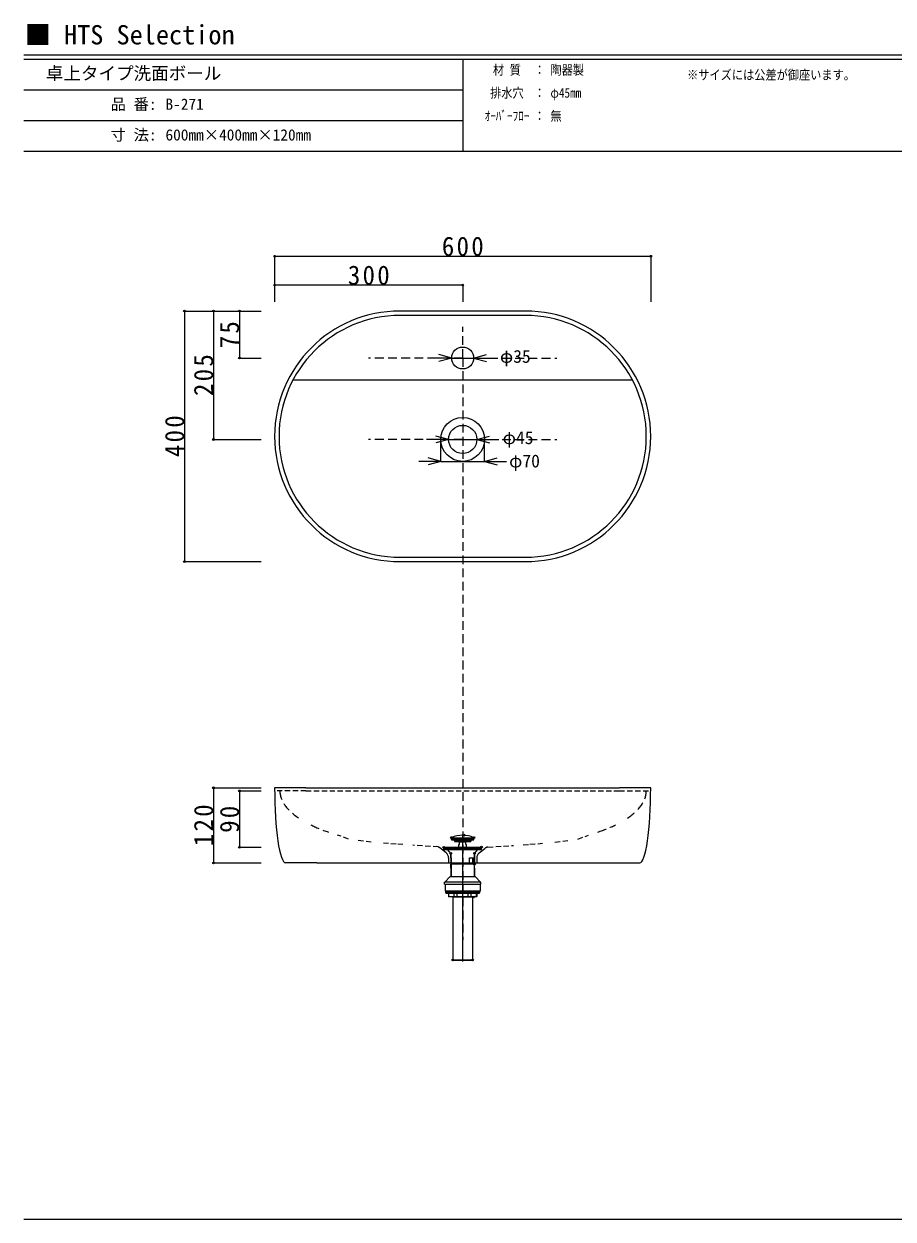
# Model space of a CAD drawing. Units: millimetres, scale not verified. Extents: x -1403 to 1462, y -962 to 946.
# Drawn here: x -1403 to -16, y -962 to 946 of the extents above; entities that cross this region are included whole.
import ezdxf
from ezdxf.enums import TextEntityAlignment as Align

# ---------------------------------------------------------------- set-up
doc = ezdxf.new("R2010")
doc.units = ezdxf.units.MM
doc.header["$LTSCALE"] = 7
doc.header["$PDMODE"] = 32
doc.header["$PDSIZE"] = 2.8
doc.linetypes.add('DASHED1', pattern=[1.8, 1.2, -0.6])
doc.linetypes.add('DASHED2', pattern=[3, 2, -1])
doc.layers.add('F-0', color=7, linetype='Continuous', lineweight=15)
doc.styles.add('ＭＳ ゴシック', font='')
doc.styles.get('ＭＳ ゴシック').set_extended_font_data('MS Gothic')

msp = doc.modelspace()

# ---------------------------------------------------------------- linework, layer by layer
at = {"layer": 'F-0'}
for p, q in [((1402.848, 896.05), (-1402.92, 896.05)), ((1402.848, 889.05), (-1402.92, 889.05)), ((-702.92, 889.05), (-702.92, 742.05)), ((-702.92, 840.05), (-1402.92, 840.05)), ((-702.92, 791.05), (-1402.92, 791.05)), ((1402.848, 742.05), (-1402.92, 742.05)), ((-602.92, 487.513), (-802.92, 487.513)), ((-602.92, 480.513), (-802.92, 480.513)), ((-720.42, 412.513), (-755.42, 412.513)), ((-720.42, 412.513), (-740.705, 417.948)), ((-720.42, 412.513), (-740.705, 407.077)), ((-720.42, 412.513), (-685.42, 412.513)), ((-685.42, 412.513), (-665.136, 417.948)), ((-685.42, 412.513), (-650.42, 412.513)), ((-685.42, 412.513), (-665.136, 407.077)), ((-973.651, 377.513), (-432.19, 377.513)), ((-725.42, 282.513), (-745.705, 287.948)), ((-680.42, 282.513), (-660.136, 287.948)), ((-725.42, 282.513), (-760.42, 282.513)), ((-725.42, 282.513), (-745.705, 277.077)), ((-737.92, 247.513), (-737.92, 282.513)), ((-725.42, 282.513), (-680.42, 282.513)), ((-680.42, 282.513), (-645.42, 282.513)), ((-680.42, 282.513), (-660.136, 277.077)), ((-667.92, 247.513), (-667.92, 282.513)), ((-737.92, 247.513), (-758.205, 252.948)), ((-667.92, 247.513), (-647.636, 252.948)), ((-737.92, 247.513), (-772.92, 247.513)), ((-737.92, 247.513), (-758.205, 242.077)), ((-737.92, 247.513), (-667.92, 247.513)), ((-667.92, 247.513), (-632.92, 247.513)), ((-667.92, 247.513), (-647.636, 242.077)), ((-802.92, 94.513), (-602.92, 94.513)), ((-802.92, 87.513), (-602.92, 87.513)), ((-952.92, -273.491), (-1002.92, -273.491)), ((-952.92, -273.491), (-452.92, -273.491)), ((-402.92, -273.491), (-452.92, -273.491)), ((-720.92, -353.141), (-684.92, -353.141)), ((-720.92, -353.141), (-720.92, -354.141)), ((-720.92, -354.141), (-684.92, -354.141)), ((-720.92, -354.841), (-684.92, -354.841)), ((-720.92, -356.141), (-720.92, -354.841)), ((-720.92, -356.141), (-684.92, -356.141)), ((-720.72, -354.641), (-685.121, -354.641)), ((-720.42, -356.641), (-685.42, -356.641)), ((-715.92, -354.641), (-715.92, -354.141)), ((-715.92, -358.141), (-715.92, -356.641)), ((-715.92, -358.141), (-689.92, -358.141)), ((-715.92, -358.141), (-689.92, -358.141)), ((-715.92, -358.141), (-715.92, -359.141)), ((-715.92, -359.141), (-689.92, -359.141)), ((-707.92, -364.141), (-707.92, -359.146)), ((-697.92, -360.141), (-707.92, -360.141)), ((-702.92, -550.586), (-702.92, -348.149)), ((-697.92, -364.141), (-697.92, -359.146)), ((-689.92, -354.641), (-689.92, -354.141)), ((-689.92, -358.141), (-689.92, -356.641)), ((-689.92, -358.141), (-689.92, -359.141)), ((-684.92, -353.141), (-684.92, -354.141)), ((-684.92, -356.141), (-684.92, -354.841)), ((-729.174, -377.489), (-739.228, -369.445)), ((-732.92, -368.491), (-672.92, -368.491)), ((-732.92, -369.791), (-732.92, -368.491)), ((-732.92, -369.791), (-672.92, -369.791)), ((-731.439, -370.019), (-732.92, -369.791)), ((-731.439, -370.019), (-732.92, -369.791)), ((-732.92, -370.019), (-672.92, -370.019)), ((-732.92, -372.019), (-732.92, -370.019)), ((-732.92, -372.019), (-672.92, -372.019)), ((-721.92, -378.12), (-727.17, -372.019)), ((-721.92, -385.491), (-721.92, -378.12)), ((-721.92, -385.491), (-721.92, -378.12)), ((-721.92, -379.92), (-721.92, -396.287)), ((-708.82, -364.141), (-707.92, -364.141)), ((-708.82, -368.491), (-708.82, -364.141)), ((-697.92, -364.141), (-697.021, -364.141)), ((-697.02, -368.491), (-697.02, -364.141)), ((-683.92, -378.12), (-678.67, -372.019)), ((-683.92, -385.491), (-683.92, -378.12)), ((-683.92, -379.92), (-683.92, -396.287)), ((-676.667, -377.489), (-667.556, -370.199)), ((-674.402, -370.019), (-672.92, -369.791)), ((-674.402, -370.019), (-672.92, -369.791)), ((-672.92, -369.791), (-672.92, -368.491)), ((-672.92, -372.019), (-672.92, -370.019)), ((-935.42, -393.491), (-985.42, -393.491)), ((-935.42, -393.491), (-470.42, -393.491)), ((-725.42, -385.297), (-725.42, -393.491)), ((-683.92, -395.491), (-721.92, -395.491)), ((-721.92, -401.491), (-721.92, -395.491)), ((-721.92, -401.491), (-721.92, -395.491)), ((-721.42, -395.491), (-721.42, -401.491)), ((-720.62, -395.491), (-720.62, -385.491)), ((-692.048, -385.491), (-683.92, -385.491)), ((-692.048, -395.491), (-692.048, -385.491)), ((-686.618, -395.491), (-686.618, -385.491)), ((-685.221, -395.491), (-685.221, -385.491)), ((-684.42, -395.491), (-684.42, -401.491)), ((-683.92, -401.491), (-683.92, -395.491)), ((-680.42, -385.297), (-680.42, -393.491)), ((-470.42, -393.491), (-420.42, -393.491)), ((-731.612, -424.197), (-722.67, -415.256)), ((-722.67, -415.256), (-683.17, -415.256)), ((-721.92, -401.491), (-721.92, -415.256)), ((-721.42, -401.491), (-721.42, -415.256)), ((-684.42, -401.491), (-684.42, -415.256)), ((-683.92, -401.491), (-683.92, -415.256)), ((-674.229, -424.197), (-683.17, -415.256)), ((-674.17, -424.338), (-731.67, -424.338)), ((-731.67, -427.256), (-731.67, -424.338)), ((-731.67, -427.256), (-674.17, -427.256)), ((-674.229, -424.197), (-731.612, -424.197)), ((-730.92, -427.256), (-730.92, -438.256)), ((-674.921, -438.256), (-730.92, -438.256)), ((-729.17, -439.256), (-729.17, -438.256)), ((-676.67, -439.256), (-676.67, -438.256)), ((-674.92, -427.256), (-674.92, -438.256)), ((-674.17, -427.256), (-674.17, -424.338)), ((-729.92, -439.256), (-675.92, -439.256)), ((-729.92, -441.356), (-675.92, -441.356)), ((-729.42, -441.856), (-676.42, -441.856)), ((-725.42, -441.856), (-725.42, -446.756)), ((-725.42, -446.756), (-680.42, -446.756)), ((-725.24, -446.756), (-725.24, -441.856)), ((-680.921, -447.256), (-724.92, -447.256)), ((-718.67, -447.256), (-718.67, -548.291)), ((-718.67, -447.756), (-687.17, -447.756)), ((-718.42, -447.756), (-718.42, -447.256)), ((-716.541, -446.756), (-716.541, -441.856)), ((-711.62, -446.756), (-711.62, -441.856)), ((-694.221, -446.756), (-694.221, -441.856)), ((-689.3, -446.756), (-689.3, -441.856)), ((-687.42, -447.756), (-687.42, -447.256)), ((-687.17, -447.256), (-687.17, -548.291)), ((-680.601, -446.756), (-680.601, -441.856)), ((-680.42, -441.856), (-680.42, -446.756)), ((-718.67, -548.291), (-687.17, -548.291)), ((-718.47, -548.491), (-718.67, -548.291)), ((-718.47, -548.491), (-687.371, -548.491)), ((-687.371, -548.491), (-687.17, -548.291)), ((-1402.92, -961.889), (1402.848, -961.889))]:
    msp.add_line(p, q, dxfattribs=at)
at = {"layer": 'F-0', "color": 4, "lineweight": 9}
for p, q in [((-1002.92, 574.979), (-402.92, 574.979)), ((-1002.92, 574.979), (-1002.92, 502.076)), ((-402.92, 574.979), (-402.92, 502.076)), ((-702.92, 528.935), (-1002.92, 528.935)), ((-1002.92, 528.935), (-1002.92, 502.076)), ((-702.92, 528.935), (-702.92, 502.076)), ((-1146.715, 487.513), (-1146.715, 87.513)), ((-1146.715, 487.513), (-1024.622, 487.513)), ((-1100.491, 487.513), (-1024.622, 487.513)), ((-1100.491, 487.513), (-1100.491, 282.513)), ((-1100.491, 487.513), (-1024.622, 487.513)), ((-1059.105, 487.513), (-1059.105, 412.513)), ((-1059.105, 487.513), (-1024.622, 487.513)), ((-1059.105, 412.513), (-1024.622, 412.513)), ((-1100.491, 282.513), (-1024.622, 282.513)), ((-1146.715, 87.513), (-1024.622, 87.513)), ((-1100.491, -273.491), (-1100.491, -393.491)), ((-1100.491, -273.491), (-1024.622, -273.491)), ((-1059.105, -278.491), (-1059.105, -368.491)), ((-1059.105, -278.491), (-1024.622, -278.491)), ((-1059.105, -368.491), (-1024.622, -368.491)), ((-1100.491, -393.491), (-1024.622, -393.491))]:
    msp.add_line(p, q, dxfattribs=at)
at = {"layer": 'F-0', "linetype": 'DASHED2'}
for p, q in [((-702.92, 412.513), (-702.92, 462.513)), ((-702.92, 412.513), (-852.92, 412.513)), ((-702.92, 412.513), (-552.92, 412.513)), ((-702.92, 412.513), (-702.92, -516.265)), ((-702.92, 282.513), (-852.92, 282.513)), ((-702.92, 282.513), (-552.92, 282.513)), ((-741.843, -367.937), (-743.976, -367.105))]:
    msp.add_line(p, q, dxfattribs=at)
at = {"layer": 'F-0', "linetype": 'DASHED1'}
for p, q in [((-952.905, -278.491), (-1002.905, -278.491)), ((-952.905, -278.491), (-452.92, -278.491)), ((-452.92, -278.491), (-402.936, -278.491)), ((-885.216, -355.23), (-902.387, -348.833)), ((-848.808, -360.317), (-872.071, -357.067)), ((-555.748, -360.487), (-532.485, -357.237)), ((-519.34, -355.401), (-502.169, -349.003)), ((-741.843, -367.937), (-782.648, -365.255)), ((-662.713, -368.107), (-621.908, -365.426))]:
    msp.add_line(p, q, dxfattribs=at)
for points in [[(-798.161, -364.236), (-808.919, -363.529), (-829.16, -361.899)], [(-606.395, -364.407), (-595.637, -363.7), (-575.396, -362.07)]]:
    msp.add_lwpolyline(points, dxfattribs=at)
at = {"layer": 'F-0'}
for points in [[(-729.92, -439.256), (-729.92, -441.356), (-729.92, -439.256)], [(-725.24, -446.756), (-725.24, -446.774), (-725.239, -446.792), (-725.238, -446.81), (-725.235, -446.828), (-725.232, -446.846), (-725.229, -446.863), (-725.225, -446.881), (-725.22, -446.899), (-725.215, -446.916), (-725.209, -446.934), (-725.202, -446.951), (-725.195, -446.968), (-725.187, -446.984), (-725.178, -447), (-725.169, -447.016), (-725.16, -447.032), (-725.15, -447.047), (-725.139, -447.062), (-725.127, -447.077), (-725.116, -447.091), (-725.103, -447.104), (-725.09, -447.117), (-725.077, -447.13), (-725.063, -447.142), (-725.049, -447.154), (-725.034, -447.165), (-725.02, -447.175), (-725.004, -447.185), (-724.989, -447.194), (-724.973, -447.203), (-724.957, -447.211), (-724.94, -447.218)], [(-724.915, -447.228), (-724.909, -447.23), (-724.903, -447.232), (-724.896, -447.234), (-724.89, -447.236), (-724.883, -447.238), (-724.877, -447.24), (-724.87, -447.242), (-724.864, -447.243), (-724.857, -447.245), (-724.85, -447.246), (-724.844, -447.247), (-724.837, -447.248), (-724.831, -447.25), (-724.824, -447.251), (-724.817, -447.252), (-724.811, -447.252), (-724.804, -447.253), (-724.797, -447.254), (-724.79, -447.254), (-724.784, -447.255), (-724.777, -447.255), (-724.77, -447.255), (-724.764, -447.255), (-724.757, -447.256)], [(-716.541, -446.756), (-716.54, -446.77), (-716.54, -446.784), (-716.539, -446.799), (-716.538, -446.813), (-716.537, -446.828), (-716.535, -446.842), (-716.533, -446.856), (-716.53, -446.871), (-716.528, -446.885), (-716.524, -446.899), (-716.521, -446.913), (-716.517, -446.927), (-716.513, -446.941), (-716.509, -446.955), (-716.504, -446.968), (-716.499, -446.982), (-716.494, -446.995), (-716.488, -447.009), (-716.482, -447.022), (-716.475, -447.035), (-716.469, -447.048), (-716.461, -447.06), (-716.454, -447.072), (-716.446, -447.085), (-716.438, -447.097), (-716.429, -447.108), (-716.42, -447.12), (-716.411, -447.131), (-716.401, -447.142), (-716.391, -447.152), (-716.381, -447.162), (-716.37, -447.172), (-716.359, -447.181), (-716.347, -447.19), (-716.336, -447.199), (-716.323, -447.206), (-716.311, -447.214), (-716.298, -447.221), (-716.285, -447.227)], [(-716.285, -447.227), (-716.271, -447.233), (-716.258, -447.238), (-716.244, -447.243), (-716.23, -447.246), (-716.216, -447.25), (-716.201, -447.252), (-716.187, -447.254), (-716.173, -447.255), (-716.158, -447.256)], [(-711.62, -446.756), (-711.62, -446.765), (-711.62, -446.774), (-711.62, -446.784), (-711.62, -446.793), (-711.62, -446.802), (-711.62, -446.812), (-711.619, -446.821), (-711.619, -446.83), (-711.619, -446.84), (-711.619, -446.849), (-711.618, -446.858), (-711.618, -446.868), (-711.617, -446.877), (-711.617, -446.886), (-711.616, -446.896), (-711.616, -446.905), (-711.615, -446.914), (-711.614, -446.924), (-711.614, -446.933), (-711.613, -446.942), (-711.612, -446.951), (-711.611, -446.961), (-711.611, -446.97), (-711.61, -446.979), (-711.609, -446.989), (-711.608, -446.998), (-711.607, -447.007), (-711.606, -447.016), (-711.605, -447.026), (-711.603, -447.035), (-711.602, -447.044), (-711.601, -447.053), (-711.599, -447.063), (-711.598, -447.072), (-711.596, -447.081), (-711.594, -447.09), (-711.593, -447.1), (-711.591, -447.109), (-711.589, -447.118)], [(-711.589, -447.118), (-711.587, -447.127), (-711.585, -447.136), (-711.583, -447.146), (-711.58, -447.155), (-711.578, -447.164), (-711.575, -447.172), (-711.572, -447.181), (-711.57, -447.189), (-711.566, -447.198), (-711.563, -447.207), (-711.559, -447.216), (-711.554, -447.225), (-711.549, -447.234), (-711.543, -447.242), (-711.536, -447.249), (-711.528, -447.254), (-711.519, -447.256)], [(-694.252, -447.118), (-694.254, -447.127), (-694.256, -447.136), (-694.258, -447.146), (-694.261, -447.155), (-694.263, -447.164), (-694.266, -447.172), (-694.268, -447.181), (-694.271, -447.189), (-694.274, -447.198), (-694.278, -447.207), (-694.282, -447.216), (-694.287, -447.225), (-694.292, -447.234), (-694.298, -447.242), (-694.305, -447.249), (-694.313, -447.254), (-694.322, -447.256)], [(-694.221, -446.756), (-694.221, -446.765), (-694.221, -446.774), (-694.221, -446.784), (-694.221, -446.793), (-694.221, -446.802), (-694.221, -446.812), (-694.221, -446.821), (-694.222, -446.83), (-694.222, -446.84), (-694.222, -446.849), (-694.223, -446.858), (-694.223, -446.868), (-694.224, -446.877), (-694.224, -446.886), (-694.225, -446.896), (-694.225, -446.905), (-694.226, -446.914), (-694.226, -446.924), (-694.227, -446.933), (-694.228, -446.942), (-694.229, -446.951), (-694.229, -446.961), (-694.23, -446.97), (-694.231, -446.979), (-694.232, -446.989), (-694.233, -446.998), (-694.234, -447.007), (-694.235, -447.016), (-694.236, -447.026), (-694.238, -447.035), (-694.239, -447.044), (-694.24, -447.053), (-694.242, -447.063), (-694.243, -447.072), (-694.245, -447.081), (-694.246, -447.09), (-694.248, -447.1), (-694.25, -447.109), (-694.252, -447.118)], [(-689.556, -447.227), (-689.569, -447.233), (-689.583, -447.238), (-689.597, -447.243), (-689.611, -447.246), (-689.625, -447.25), (-689.64, -447.252), (-689.654, -447.254), (-689.668, -447.255), (-689.683, -447.256)], [(-689.3, -446.756), (-689.301, -446.77), (-689.301, -446.784), (-689.302, -446.799), (-689.303, -446.813), (-689.304, -446.828), (-689.306, -446.842), (-689.308, -446.856), (-689.311, -446.871), (-689.313, -446.885), (-689.316, -446.899), (-689.32, -446.913), (-689.324, -446.927), (-689.328, -446.941), (-689.332, -446.955), (-689.337, -446.968), (-689.342, -446.982), (-689.347, -446.995), (-689.353, -447.009), (-689.359, -447.022), (-689.366, -447.035), (-689.372, -447.048), (-689.38, -447.06), (-689.387, -447.072), (-689.395, -447.085), (-689.403, -447.097), (-689.412, -447.108), (-689.421, -447.12), (-689.43, -447.131), (-689.44, -447.142), (-689.45, -447.152), (-689.46, -447.162), (-689.471, -447.172), (-689.482, -447.181), (-689.494, -447.19), (-689.505, -447.199), (-689.518, -447.206), (-689.53, -447.214), (-689.543, -447.221), (-689.556, -447.227)], [(-680.926, -447.228), (-680.932, -447.23), (-680.938, -447.232), (-680.945, -447.234), (-680.951, -447.236), (-680.958, -447.238), (-680.964, -447.24), (-680.971, -447.242), (-680.977, -447.243), (-680.984, -447.245), (-680.99, -447.246), (-680.997, -447.247), (-681.004, -447.248), (-681.01, -447.25), (-681.017, -447.251), (-681.024, -447.252), (-681.03, -447.252), (-681.037, -447.253), (-681.044, -447.254), (-681.051, -447.254), (-681.057, -447.255), (-681.064, -447.255), (-681.071, -447.255), (-681.077, -447.255), (-681.084, -447.256)], [(-680.601, -446.756), (-680.601, -446.774), (-680.602, -446.792), (-680.603, -446.81), (-680.606, -446.828), (-680.609, -446.846), (-680.612, -446.863), (-680.616, -446.881), (-680.621, -446.899), (-680.626, -446.916), (-680.632, -446.934), (-680.639, -446.951), (-680.646, -446.968), (-680.654, -446.984), (-680.663, -447), (-680.672, -447.016), (-680.681, -447.032), (-680.691, -447.047), (-680.702, -447.062), (-680.714, -447.077), (-680.725, -447.091), (-680.738, -447.104), (-680.751, -447.117), (-680.764, -447.13), (-680.778, -447.142), (-680.792, -447.154), (-680.806, -447.165), (-680.821, -447.175), (-680.837, -447.185), (-680.852, -447.194), (-680.868, -447.203), (-680.884, -447.211), (-680.901, -447.218)], [(-675.92, -439.256), (-675.92, -441.356), (-675.92, -439.256)]]:
    msp.add_lwpolyline(points, dxfattribs=at)
for centre, radius in [((-702.92, 412.513), 17.5), ((-702.92, 282.513), 35), ((-702.92, 282.513), 22.5)]:
    msp.add_circle(centre, radius, dxfattribs=at)
for centre, radius, start, end in [((-802.92, 287.513), 200, 90, 270), ((-802.92, 287.513), 193, 90, 270), ((-602.92, 287.513), 200, 270, 90), ((-602.92, 287.513), 193, 270, 90), ((-702.92, -391.641), 42.5, 64.94238, 115.05762), ((-720.72, -354.841), 0.2, 90, 180), ((-720.42, -356.141), 0.5, 180, 270), ((-685.42, -356.141), 0.5, 270, 0), ((-685.12, -354.841), 0.2, 0, 90), ((-735.42, -385.297), 10, 0, 51.34019), ((-670.42, -385.297), 10, 128.65981, 180), ((-731.47, -424.338), 0.2, 135, 180), ((-674.37, -424.338), 0.2, 0, 45), ((-729.42, -441.356), 0.5, 180, 270), ((-724.92, -446.756), 0.5, 180, 270), ((-724.757, -446.785), 0.47, 247.09102, 250.33614), ((-681.084, -446.785), 0.47, 289.66386, 292.90898), ((-680.92, -446.756), 0.5, 270, 0), ((-676.42, -441.356), 0.5, 270, 0)]:
    msp.add_arc(centre, radius, start, end, dxfattribs=at)
at = {"layer": 'F-0', "linetype": 'DASHED2'}
for centre, start, end in [((-745.475, -377.254), 51.34019, 68.70103), ((-661.309, -378.008), 98.07282, 128.65981)]:
    msp.add_arc(centre, 10, start, end, dxfattribs=at)
at = {"layer": 'F-0'}
for centre, start_param, end_param in [((-985.42, -273.491), 1.57079633, 3.14159265), ((-420.42, -273.491), 3.14159265, 4.71238898)]:
    msp.add_ellipse(centre, major_axis=(0, 120), ratio=0.145833, start_param=start_param, end_param=end_param, dxfattribs=at)
at = {"layer": 'F-0', "linetype": 'DASHED2'}
for centre, major_axis, start_param, end_param in [((-751.636, -278.321), (-242.99, 0), 0.00376956, 0.50143904), ((-652.92, -278.491), (242.99, 0), 5.78174626, 6.27941575), ((-751.636, -278.321), (-242.99, 0), 0.64817576, 0.82118431), ((-652.92, -278.491), (242.99, 0), 5.46200099, 5.63500955)]:
    msp.add_ellipse(centre, major_axis=major_axis, ratio=0.37, start_param=start_param, end_param=end_param, dxfattribs=at)
at = {"layer": 'F-0', "color": 6}
for p in [(-1002.92, 574.979), (-402.92, 574.979), (-1002.92, 528.935), (-702.92, 528.935), (-1146.715, 487.513), (-1100.491, 487.513), (-1059.105, 487.513), (-1059.105, 412.513), (-1100.491, 282.513), (-1146.715, 87.513), (-1100.491, -273.491), (-1059.105, -278.491), (-1059.105, -368.491), (-1100.491, -393.491)]:
    msp.add_point(p, dxfattribs=at)
at = {"layer": 'F-0'}
for p in [(-720.92, -352.984), (-701.063, -349.141), (-684.92, -352.984), (-732.92, -368.491), (-721.92, -378.12), (-683.92, -378.12), (-672.92, -368.162), (-683.92, -395.287), (-685.313, -447.756), (-718.67, -548.291), (-687.17, -548.291)]:
    msp.add_point(p, dxfattribs=at)

# ---------------------------------------------------------------- texts
at = {"layer": 'F-0', "style": 'ＭＳ ゴシック'}
for s, height, p in [('■ HTS Selection', 30.79, (-1401.913, 903.816)), ('卓上タイプ洗面ボール', 20.53, (-1367.92, 850.55)), ('品 番:', 17.96, (-1264.67, 803.3)), ('B-271', 17.96, (-1177.084, 803.3)), ('寸 法:', 17.96, (-1264.67, 754.3)), ('600mm×400mm×120mm', 17.96, (-1177.084, 754.3)), ('φ35', 20.53, (-643.517, 398.694)), ('φ45', 20.53, (-639.114, 268.895)), ('φ70', 20.53, (-628.848, 231.74))]:
    msp.add_text(s, height=height, dxfattribs=at).set_placement(p, align=Align.BOTTOM_LEFT)
at = {"layer": 'F-0', "style": 'ＭＳ ゴシック', "width": 0.85}
for s, p in [('材 質', (-654.795, 860.175)), ('：', (-589.17, 860.175)), ('陶器製', (-562.92, 860.175)), ('※サイズには公差が御座います。', (-344.902, 852.3)), ('排水穴', (-659.17, 823.425)), ('：', (-589.17, 823.425)), ('φ45mm', (-562.92, 823.425)), ('ｵｰﾊﾞｰﾌﾛｰ', (-667.92, 786.675)), ('：', (-589.17, 786.675)), ('無', (-562.92, 786.675))]:
    msp.add_text(s, height=15.4, dxfattribs=at).set_placement(p, align=Align.BOTTOM_LEFT)
at = {"layer": 'F-0', "color": 3, "char_height": 30.79, "attachment_point": 7, "style": 'ＭＳ ゴシック'}
for s, insert in [('\\T1.18;\\W0.95;600', (-736.17, 574.979)), ('\\T1.18;\\W0.95;300', (-886.17, 528.935))]:
    msp.add_mtext(s, dxfattribs=dict(at, insert=insert))
at = {"layer": 'F-0', "color": 3, "char_height": 30.79, "attachment_point": 7, "rotation": 90, "style": 'ＭＳ ゴシック'}
for s, insert in [('\\T1.17;\\W0.95;75', (-1059.105, 428.138)), ('\\T1.18;\\W0.95;205', (-1100.491, 351.763)), ('\\T1.18;\\W0.95;400', (-1146.715, 254.263)), ('\\T1.18;\\W0.95;120', (-1100.491, -366.741)), ('\\T1.17;\\W0.95;90', (-1059.105, -345.366))]:
    msp.add_mtext(s, dxfattribs=dict(at, insert=insert))

doc.saveas('drawing.dxf')
